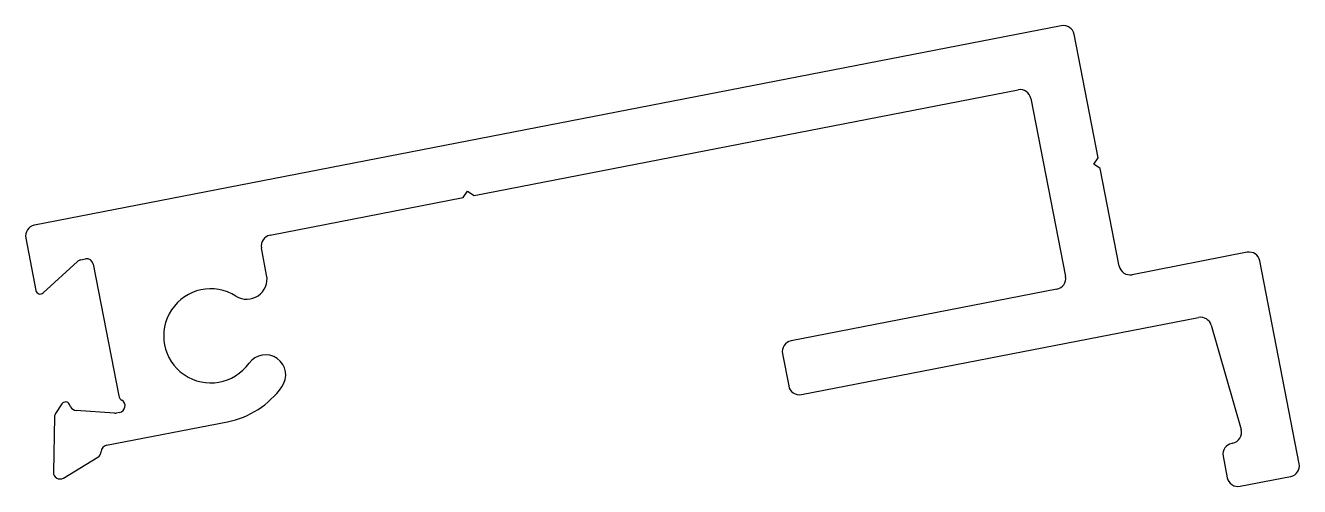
# Model space of a CAD drawing. Extents: x -30.5 to 27.7, y 3.4 to 24.4.
import ezdxf

# ---------------------------------------------------------------- set-up
doc = ezdxf.new("R2010")
doc.units = 0
doc.layers.add('PROFILE', color=1, linetype='CONTINUOUS')

msp = doc.modelspace()

# ---------------------------------------------------------------- linework, layer by layer
at = {"layer": 'PROFILE', "color": 7}
for p, q in [((16.844, 24.422), (-30.079, 15.301)), ((18.527, 18.383), (17.43, 24.027)), ((-9.989, 16.66), (14.867, 21.491)), ((15.453, 21.096), (17.034, 12.961)), ((18.329, 18.089), (18.527, 18.383)), ((18.622, 17.892), (18.329, 18.089)), ((19.488, 13.438), (18.622, 17.892)), ((-19.311, 14.848), (-10.479, 16.564)), ((-10.479, 16.564), (-10.282, 16.858)), ((-10.282, 16.858), (-9.989, 16.66)), ((-30.475, 14.715), (-30.009, 12.32)), ((-19.465, 13.02), (-19.706, 14.262)), ((25.331, 14.064), (20.074, 13.042)), ((-29.678, 12.21), (-28.105, 13.647)), ((-27.96, 13.72), (-27.743, 13.762)), ((-27.391, 13.525), (-26.22, 7.502)), ((27.717, 4.404), (25.917, 13.668)), ((16.639, 12.374), (4.495, 10.014)), ((4.972, 7.56), (23.114, 11.086)), ((23.69, 10.733), (25.057, 5.969)), ((4.1, 9.428), (4.386, 7.955)), ((-28.818, 7.139), (-29.112, 6.704)), ((-28.421, 7.008), (-28.472, 7.114)), ((-29.164, 6.541), (-29.208, 4.012)), ((-26.413, 6.714), (-28.173, 6.84)), ((-26.177, 6.749), (-26.335, 6.719)), ((-26.782, 5.248), (-21.254, 6.323)), ((25.057, 5.969), (25.057, 5.969)), ((24.671, 5.34), (24.629, 5.332)), ((-28.754, 3.749), (-27.171, 4.696)), ((24.234, 4.746), (24.425, 3.764)), ((25.011, 3.369), (27.322, 3.818))]:
    msp.add_line(p, q, dxfattribs=at)
for centre, radius, start, end in [((16.939, 23.931), 0.5, 11, 101), ((14.962, 21), 0.5, 11, 101), ((-29.984, 14.811), 0.5, 101, 191), ((-19.215, 14.357), 0.5, 101, 191), ((25.426, 13.573), 0.5, 11, 101), ((-27.902, 13.425), 0.3, 101, 132.4), ((-27.685, 13.467), 0.3, 11, 101), ((19.979, 13.533), 0.5, 191, 281), ((-20.372, 12.844), 0.924, 237.64299, 11), ((16.543, 12.865), 0.5, 281, 11), ((-29.813, 12.358), 0.2, 191, 312.4), ((-22.017, 10.247), 2.15, 57.64274, 324.35726), ((23.21, 10.595), 0.5, 16, 101), ((4.591, 9.523), 0.5, 101, 191), ((-19.519, 8.456), 0.924, 324.35661, 144.35511), ((-22.017, 10.247), 3.998, 281, 324.35655), ((4.877, 8.051), 0.5, 191, 281), ((-28.652, 7.026), 0.2, 25.90306, 145.90306), ((-28.151, 7.139), 0.3, 205.90306, 265.90306), ((-25.926, 7.559), 0.3, 190.90306, 239.09274), ((-26.234, 7.044), 0.3, 280.90306, 59.09274), ((-28.864, 6.536), 0.3, 145.90306, 179), ((-26.391, 7.013), 0.3, 265.90306, 280.90306), ((24.576, 5.831), 0.5, 281, 16), ((-26.725, 4.954), 0.3, 100.90306, 179.99877), ((24.725, 4.841), 0.5, 101, 191), ((-27.325, 4.954), 0.3, 300.90306, 359.99877), ((27.227, 4.309), 0.5, 281, 11), ((-28.908, 4.006), 0.3, 179, 300.90306), ((24.916, 3.86), 0.5, 191, 281)]:
    msp.add_arc(centre, radius, start, end, dxfattribs=at)

doc.saveas('drawing.dxf')
